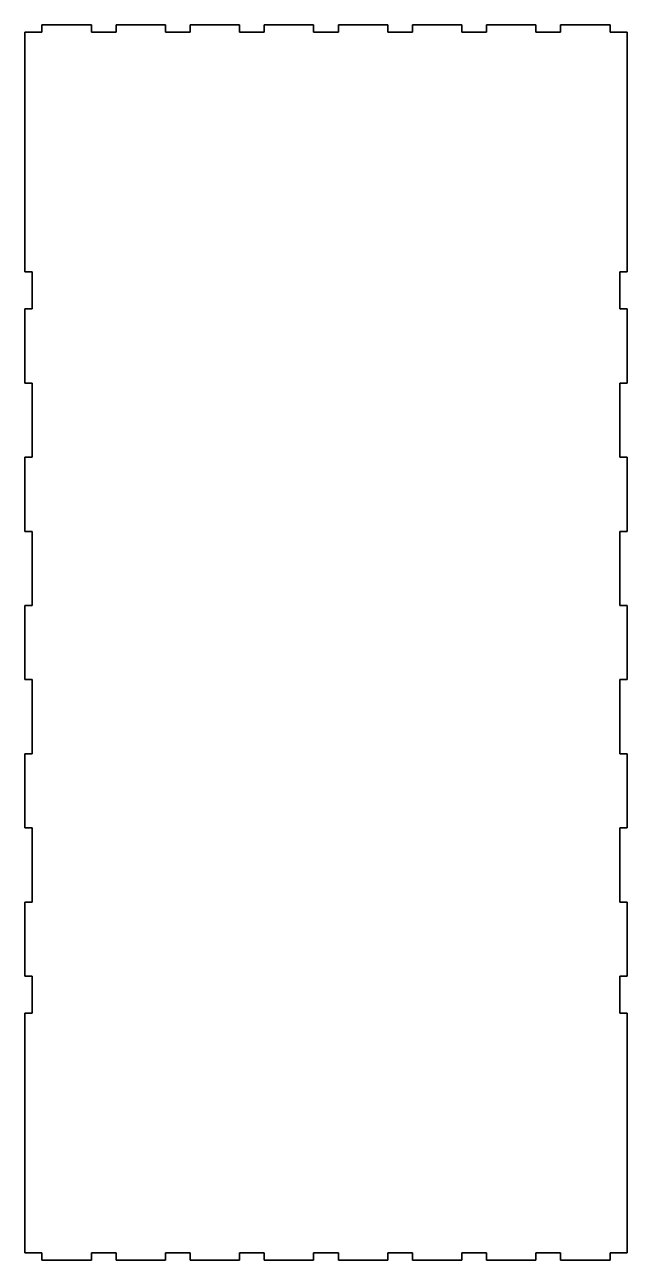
# Model space of a CAD drawing. Header units: millimetres. Extents: x 131 to 375, y -497 to 3.
import ezdxf

# ---------------------------------------------------------------- set-up
doc = ezdxf.new("R2010")
doc.units = ezdxf.units.MM
doc.layers.add('1', color=7, linetype='Continuous', true_color=0xffffff)

msp = doc.modelspace()

# ---------------------------------------------------------------- linework, layer by layer
at = {"layer": '1', "color": 252, "linetype": 'Continuous', "lineweight": 35}
for p, q in [((131, -97.023493), (131, 0)), ((131, 0), (138, 0)), ((138, 0), (138, 3)), ((138, 3), (158, 3)), ((158, 3), (158, 0)), ((158, 0), (168, 0)), ((168, 3), (188, 3)), ((168, 0), (168, 3)), ((188, 3), (188, 0)), ((188, 0), (198, 0)), ((198, 3), (218, 3)), ((198, 0), (198, 3)), ((218, 3), (218, 0)), ((218, 0), (228, 0)), ((228, 0), (228, 3)), ((228, 3), (248, 3)), ((248, 3), (248, 0)), ((248, 0), (258, 0)), ((258, 0), (258, 3)), ((258, 3), (278, 3)), ((278, 3), (278, 0)), ((278, 0), (288, 0)), ((288, 3), (308, 3)), ((288, 0), (288, 3)), ((308, 3), (308, 0)), ((308, 0), (318, 0)), ((318, 0), (318, 3)), ((318, 3), (338, 3)), ((338, 3), (338, 0)), ((338, 0), (348, 0)), ((348, 3), (368, 3)), ((348, 0), (348, 3)), ((368, 3), (368, 0)), ((368, 0), (375, 0)), ((375, 0), (375, -97.023493)), ((134, -97.023493), (131, -97.023493)), ((134, -112.023493), (134, -97.023493)), ((375, -97.023493), (372, -97.023493)), ((372, -97.023493), (372, -112.023493)), ((131, -142.023493), (131, -112.023493)), ((131, -112.023493), (134, -112.023493)), ((372, -112.023493), (375, -112.023493)), ((375, -112.023493), (375, -142.023493)), ((134, -142.023493), (131, -142.023493)), ((134, -172.023493), (134, -142.023493)), ((375, -142.023493), (372, -142.023493)), ((372, -142.023493), (372, -172.023493)), ((131, -202.023493), (131, -172.023493)), ((131, -172.023493), (134, -172.023493)), ((372, -172.023493), (375, -172.023493)), ((375, -172.023493), (375, -202.023493)), ((134, -202.023493), (131, -202.023493)), ((134, -232.023493), (134, -202.023493)), ((375, -202.023493), (372, -202.023493)), ((372, -202.023493), (372, -232.023493)), ((131, -262.023493), (131, -232.023493)), ((131, -232.023493), (134, -232.023493)), ((372, -232.023493), (375, -232.023493)), ((375, -232.023493), (375, -262.023493)), ((134, -262.023493), (131, -262.023493)), ((134, -292.023493), (134, -262.023493)), ((372, -262.023493), (372, -292.023493)), ((375, -262.023493), (372, -262.023493)), ((131, -292.023493), (134, -292.023493)), ((131, -322.023493), (131, -292.023493)), ((372, -292.023493), (375, -292.023493)), ((375, -292.023493), (375, -322.023493)), ((134, -322.023493), (131, -322.023493)), ((134, -352.023493), (134, -322.023493)), ((372, -322.023493), (372, -352.023493)), ((375, -322.023493), (372, -322.023493)), ((131, -382.023493), (131, -352.023493)), ((131, -352.023493), (134, -352.023493)), ((372, -352.023493), (375, -352.023493)), ((375, -352.023493), (375, -382.023493)), ((134, -382.023493), (131, -382.023493)), ((134, -397.023493), (134, -382.023493)), ((372, -382.023493), (372, -397.023493)), ((375, -382.023493), (372, -382.023493)), ((131, -494), (131, -397.023493)), ((131, -397.023493), (134, -397.023493)), ((372, -397.023493), (375, -397.023493)), ((375, -397.023493), (375, -494)), ((138, -494), (131, -494)), ((138, -497), (138, -494)), ((158, -494), (158, -497)), ((168, -494), (158, -494)), ((168, -497), (168, -494)), ((188, -494), (188, -497)), ((198, -494), (188, -494)), ((198, -497), (198, -494)), ((228, -494), (218, -494)), ((218, -494), (218, -497)), ((228, -497), (228, -494)), ((258, -494), (248, -494)), ((248, -494), (248, -497)), ((258, -497), (258, -494)), ((278, -494), (278, -497)), ((288, -494), (278, -494)), ((288, -497), (288, -494)), ((308, -494), (308, -497)), ((318, -494), (308, -494)), ((318, -497), (318, -494)), ((338, -494), (338, -497)), ((348, -494), (338, -494)), ((348, -497), (348, -494)), ((368, -494), (368, -497)), ((375, -494), (368, -494)), ((158, -497), (138, -497)), ((188, -497), (168, -497)), ((218, -497), (198, -497)), ((248, -497), (228, -497)), ((278, -497), (258, -497)), ((308, -497), (288, -497)), ((338, -497), (318, -497)), ((368, -497), (348, -497))]:
    msp.add_line(p, q, dxfattribs=at)

doc.saveas('drawing.dxf')
